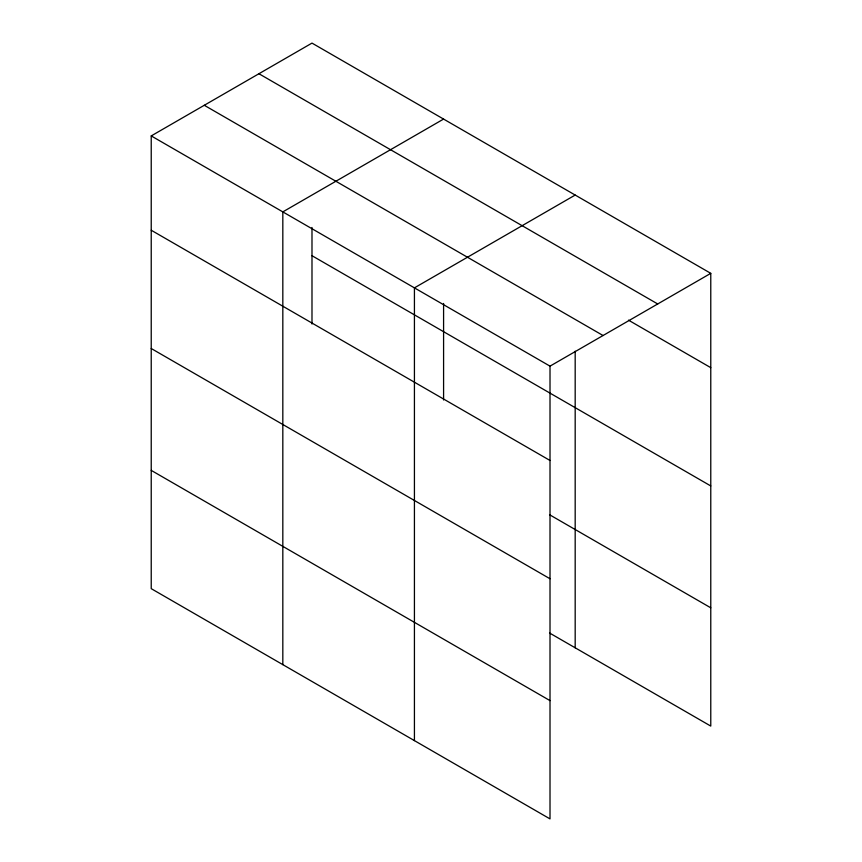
<?xml version="1.0" encoding="UTF-8"?>
<svg xmlns="http://www.w3.org/2000/svg" width="862" height="862" viewBox="0 0 862 862"><rect width="100%" height="100%" fill="white"/><g stroke="black" fill="none" stroke-linecap="round" stroke-linejoin="round"><path stroke-width="1.29" d="M311.99 324.004L311.99 227.482M443.585 303.456L443.585 399.979M550.01 578.758L550.01 366.145L151.227 135.916L151.227 588.66L550.01 818.9L550.01 578.758L151.227 348.517M575.18 351.211L575.18 647.804M549.568 633.01L710.773 726.084L710.773 273.34L311.99 43.1L151.227 135.916M443.585 119.075L282.822 211.89L282.822 664.645M575.18 195.06L414.428 287.865L414.428 740.62M550.01 366.145L710.773 273.34M258.934 73.733L657.717 303.963M628.495 320.158L710.773 367.665M204.283 105.283L603.066 335.523M311.99 255.712L710.773 485.942M151.227 230.24L550.01 460.48M549.568 514.733L710.773 607.807M151.227 470.383L550.01 700.623"/></g></svg>
